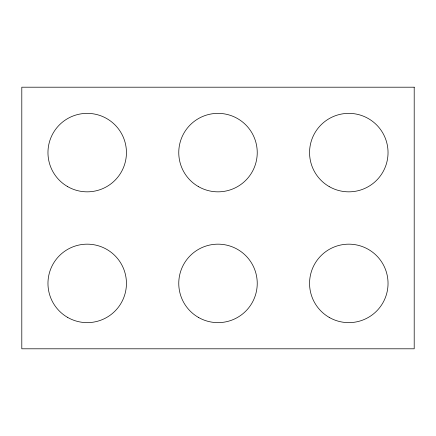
<?xml version="1.0" encoding="UTF-8"?>
<svg xmlns="http://www.w3.org/2000/svg" width="436" height="436" viewBox="0 0 436 436"><rect width="100%" height="100%" fill="white"/><g stroke="black" fill="none" stroke-linecap="round" stroke-linejoin="round"><path stroke-width="0.65" d="M414.2 87.2L21.8 87.2L21.8 348.8L414.2 348.8L414.2 87.2M329.18 317.381A39.24 39.24 0 0 0 388.04 283.4A39.24 39.24 0 0 0 329.18 249.419A39.24 39.24 0 0 0 329.18 317.381M67.58 317.381A39.24 39.24 0 0 0 126.44 283.4A39.24 39.24 0 0 0 67.58 249.419A39.24 39.24 0 0 0 67.58 317.381M198.38 186.581A39.24 39.24 0 0 0 257.24 152.6A39.24 39.24 0 0 0 198.38 118.619A39.24 39.24 0 0 0 198.38 186.581M67.58 186.581A39.24 39.24 0 0 0 126.44 152.6A39.24 39.24 0 0 0 67.58 118.619A39.24 39.24 0 0 0 67.58 186.581M329.18 186.581A39.24 39.24 0 0 0 388.04 152.6A39.24 39.24 0 0 0 329.18 118.619A39.24 39.24 0 0 0 329.18 186.581M198.38 317.381A39.24 39.24 0 0 0 257.24 283.4A39.24 39.24 0 0 0 198.38 249.419A39.24 39.24 0 0 0 198.38 317.381"/></g></svg>
